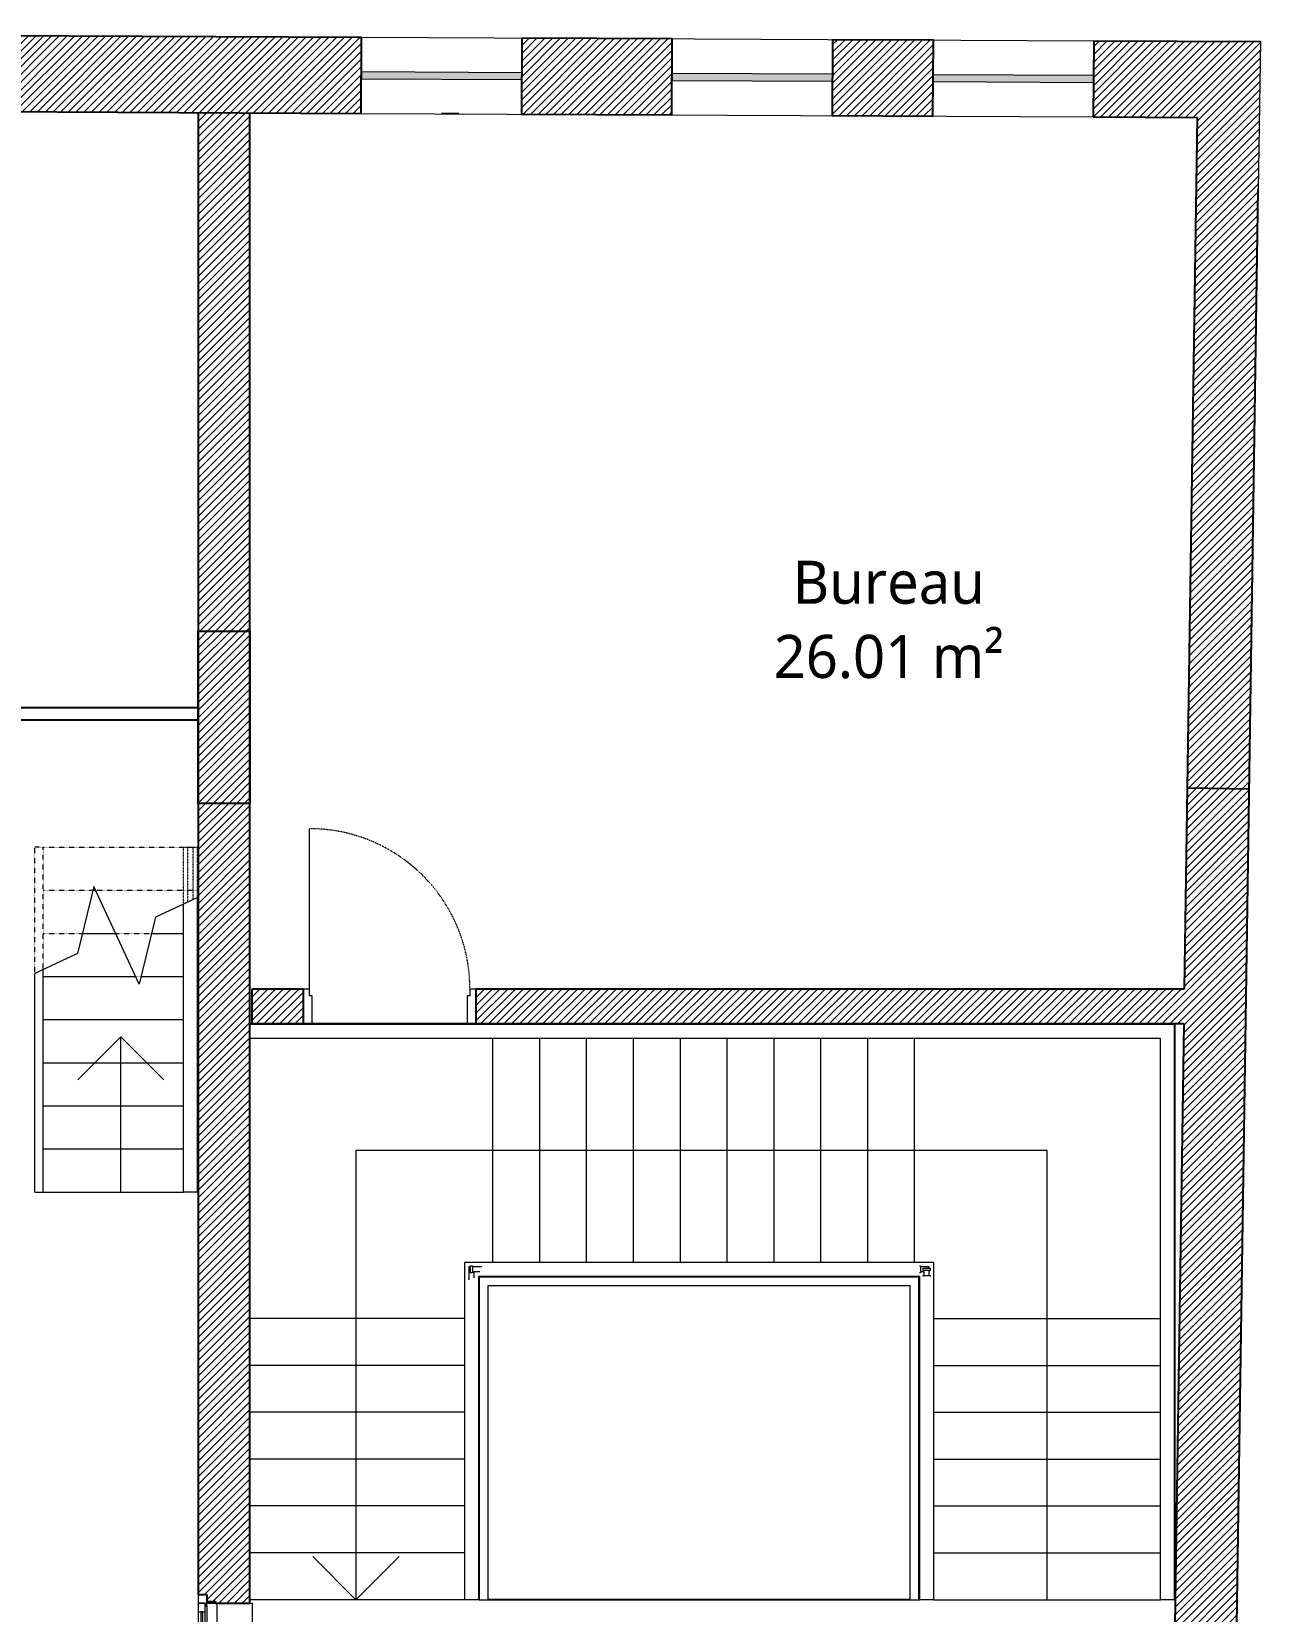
# Model space of a CAD drawing. Header units: millimetres. Extents: x -14819 to 43195, y -10328 to 20814.
# Drawn here: x 17706 to 18419, y 4156 to 5072 of the extents above; entities that cross this region are included whole.
import ezdxf

# ---------------------------------------------------------------- set-up
doc = ezdxf.new("R2010")
doc.units = ezdxf.units.MM
doc.linetypes.add('Caché', pattern=[0.003, 0.002, -0.001])
doc.linetypes.add('Tiret', pattern=[0.0025, 0.00125, -0.00125])
doc.layers.add('10 - Hachures', color=7, linetype='Continuous', lineweight=18, true_color=0x646464)
for name, color, linetype, lineweight in [('Arrière plan', 2, 'Continuous', 9), ('Arriére plan', 2, 'Continuous', 9), ('Fenêtres', 2, 'Continuous', 9), ('Flèches vers le haut', 7, 'Continuous', 9), ('Lignes', 92, 'Continuous', 9), ('Légendes', 250, 'Continuous', 5), ('Menuiseries', 2, 'Continuous', 9), ('Mur_coupe', 7, 'Continuous', 25), ('Z', 7, 'Continuous', 9)]:
    doc.layers.add(name, color=color, linetype=linetype, lineweight=lineweight)
doc.styles.add('Trebuchet MS', font='trebuc.ttf', dxfattribs={"height": 0.492308})

# ---------------------------------------------------------------- blocks, each defined once
blk = doc.blocks.new('Int_ Simple - PP _0_93m x 2_04m_-1784564-Existant Niv_ 1')
at = {"layer": 'Menuiseries'}
for p, q in [((-0.485, 0.1), (-0.535, 0.1)), ((-0.485, -0.06), (-0.485, 0.1)), ((0.465, 0.1), (0.415, 0.1)), ((0.415, 0.1), (0.415, -0.06)), ((-0.5, -0.1), (-0.5, -0.06)), ((-0.5, -0.06), (-0.485, -0.06)), ((0.415, -0.06), (0.43, -0.06)), ((0.43, -0.06), (0.43, -0.1)), ((-0.535, -0.1), (-0.5, -0.1)), ((0.43, -0.1), (0.43, -1.03)), ((0.43, -0.1), (0.465, -0.1))]:
    blk.add_line(p, q, dxfattribs=at)
at = {"layer": 'Menuiseries', "linetype": 'Tiret'}
blk.add_arc((0.43, -0.1), 0.93, 180, 270, dxfattribs=at)
blk = doc.blocks.new('1 Vantail - Droit - 0_4x2_05-1786682-Existant Niv_ 1')
at = {"layer": 'Arrière plan'}
blk.add_hatch(color=256, dxfattribs=at).paths.add_polyline_path([(-0.15, -0.124), (-0.15, -0.136), (0.15, -0.136), (0.15, -0.124)], flags=0)
for p, q in [((-0.2, 0.15), (-0.2, 0.165)), ((0.2, 0.165), (-0.2, 0.165)), ((0.2, 0.165), (0.2, 0.15))]:
    blk.add_line(p, q, dxfattribs=at)
at = {"layer": 'Fenêtres'}
for p, q in [((-0.2, -0.1), (-0.2, -0.05)), ((0.2, -0.05), (0.2, -0.1)), ((-0.25, -0.15), (-0.2, -0.15)), ((-0.185, -0.1), (-0.21, -0.1)), ((-0.21, -0.1), (-0.2, -0.1)), ((-0.15, -0.11), (-0.2, -0.11)), ((-0.2, -0.11), (-0.2, -0.15)), ((-0.2, -0.15), (-0.2, -0.11)), ((-0.2, -0.11), (-0.185, -0.11)), ((-0.2, -0.15), (-0.15, -0.15)), ((-0.185, -0.11), (-0.185, -0.1)), ((-0.15, -0.15), (-0.15, -0.11)), ((0.15, -0.124), (-0.15, -0.124)), ((-0.15, -0.124), (-0.15, -0.136)), ((-0.15, -0.136), (0.15, -0.136)), ((0.15, -0.11), (0.15, -0.15)), ((0.2, -0.11), (0.15, -0.11)), ((0.15, -0.136), (0.15, -0.124)), ((0.15, -0.15), (0.2, -0.15)), ((0.209, -0.1), (0.185, -0.1)), ((0.185, -0.1), (0.185, -0.11)), ((0.185, -0.11), (0.2, -0.11)), ((0.2, -0.1), (0.21, -0.1)), ((0.2, -0.15), (0.2, -0.11)), ((0.2, -0.11), (0.2, -0.15)), ((0.2, -0.15), (0.209, -0.15)), ((0.245, -0.15), (0.25, -0.15)), ((0.25, -0.15), (0.25, -0.11))]:
    blk.add_line(p, q, dxfattribs=at)
at = {"layer": 'Menuiseries'}
for p, q in [((0.2, -0.04), (-0.2, -0.04)), ((-0.185, -0.1), (0.185, -0.1)), ((0.15, -0.11), (-0.15, -0.11)), ((-0.15, -0.15), (0.15, -0.15))]:
    blk.add_line(p, q, dxfattribs=at)
blk = doc.blocks.new('Panneau système - Vitré-1788496-Existant Niv_ 1')
at = {"layer": 'Z'}
blk.add_hatch(color=9, dxfattribs=at).paths.add_polyline_path([(0.465, -0.02), (0.4638, 0.02), (-0.465, 0.02), (-0.4638, -0.02), (0.464, -0.02)], flags=0)
for p, q in [((0.465, 0.02), (-0.465, 0.02)), ((-0.465, 0.02), (-0.465, -0.02)), ((0.465, -0.02), (0.465, 0.02)), ((-0.465, -0.02), (0.465, -0.02))]:
    blk.add_line(p, q, dxfattribs=at)
blk = doc.blocks.new('Garde-corps - Garde-corps-1856089-Existant Niv_ 1')
at = {"layer": 'Arrière plan'}
for p, q in [((-828.8996, 20.3305), (-828.8184, 20.3305)), ((-828.8996, 20.3305), (-828.8996, 18.4652)), ((-828.8184, 20.3305), (-828.8184, 18.4652)), ((-828.8996, 18.4652), (-828.8996, 16.9953)), ((-828.8184, 18.4652), (-828.8184, 17.0765)), ((-828.8184, 17.0765), (-827.4296, 17.0765)), ((-827.4296, 17.0765), (-824.9113, 17.0765)), ((-824.9113, 17.0765), (-823.5379, 17.0765)), ((-828.8996, 16.9953), (-827.4296, 16.9953)), ((-827.4296, 16.9953), (-824.9113, 16.9953)), ((-824.9113, 16.9953), (-823.5379, 16.9953))]:
    blk.add_line(p, q, dxfattribs=at)
blk = doc.blocks.new('Garde-corps - 12 mm x 40 mm-1856147-Existant Niv_ 1')
at = {"layer": 'Arrière plan'}
for p, q in [((-0.02, -0.0008), (-0.02, -0.006)), ((-0.02, -0.006), (0.02, -0.006)), ((0.02, -0.006), (0.02, -0.0003))]:
    blk.add_line(p, q, dxfattribs=at)
blk = doc.blocks.new('Garde-corps - 12 mm x 40 mm-1856149-Existant Niv_ 1')
at = {"layer": 'Arrière plan'}
for p, q in [((0.02, 0.006), (-0.02, 0.006)), ((-0.02, 0.006), (-0.02, -0.006)), ((0.02, -0.006), (0.02, 0.006)), ((-0.02, -0.006), (0.02, -0.006))]:
    blk.add_line(p, q, dxfattribs=at)
blk = doc.blocks.new('Garde-corps - 12 mm x 40 mm-V2-Existant Niv_ 1')
at = {"layer": 'Arrière plan'}
for p, q in [((0.02, 0.006), (-0.02, 0.006)), ((-0.02, 0.006), (-0.02, 0.0008)), ((0.02, 0.0003), (0.02, 0.006))]:
    blk.add_line(p, q, dxfattribs=at)
blk = doc.blocks.new('Garde-corps - 12 mm x 40 mm-1856153-Existant Niv_ 1')
at = {"layer": 'Arrière plan'}
for p, q in [((0.02, 0.006), (-0.02, 0.006)), ((-0.02, 0.006), (-0.02, -0.006)), ((0.02, -0.006), (0.02, 0.006)), ((-0.02, -0.006), (0.02, -0.006))]:
    blk.add_line(p, q, dxfattribs=at)
blk = doc.blocks.new('Garde-corps - Garde-corps-1856093-Existant Niv_ 1')
at = {"layer": 'Arrière plan'}
for p, q in [((-827.5033, 20.3305), (-827.4221, 20.3305)), ((-827.5033, 20.3305), (-827.5033, 18.4567)), ((-827.4221, 20.3305), (-827.4221, 18.4557)), ((-824.8625, 20.3305), (-824.7813, 20.3305)), ((-824.8625, 18.4557), (-824.8625, 20.3305)), ((-824.7813, 18.4842), (-824.7813, 20.3305)), ((-827.5033, 18.4567), (-827.5033, 18.3745)), ((-827.4777, 18.4507), (-827.4777, 18.4211)), ((-827.4477, 18.4507), (-827.4477, 18.4301)), ((-827.4477, 18.4301), (-827.4271, 18.4301)), ((-827.4221, 18.4557), (-824.8625, 18.4557)), ((-824.8715, 18.4301), (-824.8369, 18.4301)), ((-824.8369, 18.4301), (-824.8369, 18.4647)), ((-824.8069, 18.4001), (-824.8069, 18.4752)), ((-824.7813, 18.3745), (-824.7813, 18.4842)), ((-827.5033, 18.3745), (-827.4211, 18.3745)), ((-827.4777, 18.4091), (-827.4777, 18.4001)), ((-827.4777, 18.4001), (-827.4271, 18.4001)), ((-827.4211, 18.3745), (-824.891, 18.3745)), ((-824.891, 18.3745), (-824.7813, 18.3745)), ((-824.882, 18.4001), (-824.8279, 18.4001)), ((-824.8159, 18.4001), (-824.8069, 18.4001))]:
    blk.add_line(p, q, dxfattribs=at)
at = {"extrusion": (0, 0, -1), "zscale": -1}
for name, p in [('Garde-corps - 12 mm x 40 mm-1856147-Existant Niv_ 1', (827.4627, 18.4567)), ('Garde-corps - 12 mm x 40 mm-1856149-Existant Niv_ 1', (827.4627, 18.4151))]:
    blk.add_blockref(name, p, dxfattribs=at)
at = {"extrusion": (0, 0, -1), "zscale": -1, "rotation": 269.9999999999998}
for name, p in [('Garde-corps - 12 mm x 40 mm-V2-Existant Niv_ 1', (827.4211, 18.4151)), ('Garde-corps - 12 mm x 40 mm-1856153-Existant Niv_ 1', (824.8219, 18.4151))]:
    blk.add_blockref(name, p, dxfattribs=at)
blk = doc.blocks.new('Garde-corps - Garde-corps-1857037-Existant Niv_ 1')
at = {"layer": 'Arrière plan'}
for p, q in [((-823.2331, 17.9673), (-823.1519, 17.9673)), ((-823.2331, 17.9673), (-823.2331, 16.26)), ((-823.1519, 17.9673), (-823.1519, 16.2979)), ((-823.2331, 16.26), (-823.1519, 16.2979)), ((-823.2331, 16.26), (-823.1519, 16.2979)), ((-823.2331, 16.26), (-823.1519, 16.2979)), ((-823.2331, 16.26), (-823.1519, 16.2979))]:
    blk.add_line(p, q, dxfattribs=at)
at = {"layer": 'Arrière plan', "linetype": 'Tiret'}
for p, q in [((-823.2331, 16.26), (-823.2331, 15.9673)), ((-823.2075, 16.272), (-823.2075, 15.9673)), ((-823.2075, 16.272), (-823.2075, 15.9673)), ((-823.2075, 16.272), (-823.2075, 15.9673)), ((-823.1775, 16.286), (-823.1775, 15.9673)), ((-823.1775, 16.286), (-823.1775, 15.9673)), ((-823.1775, 16.286), (-823.1775, 15.9673)), ((-823.1519, 16.2979), (-823.1519, 15.9673)), ((-823.1519, 15.9673), (-823.2331, 15.9673)), ((-823.1775, 15.9673), (-823.2075, 15.9673)), ((-823.1775, 15.9673), (-823.2075, 15.9673)), ((-823.1775, 15.9673), (-823.2075, 15.9673))]:
    blk.add_line(p, q, dxfattribs=at)

msp = doc.modelspace()

# ---------------------------------------------------------------- hatches: boundary and pattern name
at = {"layer": '10 - Hachures'}
h = msp.add_hatch(dxfattribs=at)
h.set_pattern_fill('ANSI31', color=256, style=0)
h.paths.add_polyline_path([(17198.94, 5071.83), (17198.73, 5027.83), (17363.42, 5027.03), (17363.63, 5071.03), (17251.27, 5071.58)], flags=0)
h.paths.add_polyline_path([(17616.74, 5069.8), (17616.74, 5025.8), (17897.63, 5024.43), (17897.84, 5068.43), (17747.82, 5069.16)], flags=0)
h.paths.add_polyline_path([(17990.84, 5067.97), (17990.63, 5023.97), (18077.84, 5023.69), (18078.05, 5067.55), (17996.09, 5067.95)], flags=0)
h.paths.add_polyline_path([(18171.05, 5067.1), (18171.05, 5023.09), (18229.23, 5022.96), (18229.45, 5066.81)], flags=0)
h.paths.add_polyline_path([(18322.45, 5066.36), (18322.45, 5022.36), (18382.48, 5022.06), (18383.13, 5066.06), (18368.5, 5066.13)], flags=0)
h = msp.add_hatch(dxfattribs=at)
h.set_pattern_fill('ANSI31', color=256, style=0)
h.paths.add_polyline_path([(18383.13, 5066.06), (18376.73, 4633.37), (18412.72, 4632.84), (18419.14, 5065.89), (18417.87, 5065.89)], flags=0)
h = msp.add_hatch(dxfattribs=at)
h.set_pattern_fill('ANSI31', color=256, style=0)
h.paths.add_polyline_path([(17803.11, 5024.89), (17803.11, 4724.3), (17833.11, 4724.3), (17833.11, 5024.74)], flags=0)
h.paths.add_polyline_path([(17833.11, 4624.3), (17803.11, 4624.3), (17803.11, 4165.65), (17808.11, 4165.65), (17808.11, 4161.65), (17813.11, 4161.65), (17813.11, 4160.65), (17833.11, 4160.65), (17833.11, 4622.7)], flags=0)
h.paths.add_polyline_path([(17814.11, 4120.65), (17813.11, 4120.65), (17813.11, 4119.65), (17833.11, 4119.75), (17833.11, 4120.65), (17818.11, 4120.65)], flags=0)
h.paths.add_polyline_path([(17833.11, 4019.65), (17803.11, 4019.65), (17803.11, 4003.65), (17833.11, 4003.65)], flags=0)
h = msp.add_hatch(dxfattribs=at)
h.set_pattern_fill('ANSI31', color=256, style=0)
h.paths.add_polyline_path([(17803.11, 4624.3), (17833.11, 4624.3), (17833.11, 4724.3), (17803.11, 4724.3)])
h = msp.add_hatch(dxfattribs=at)
h.set_pattern_fill('ANSI31', color=256, style=0)
h.paths.add_polyline_path([(18376.73, 4633.37), (18374.7, 4496.7), (18374.7, 4496.68), (18367.11, 3983.65), (18403.11, 3983.65), (18412.72, 4632.84), (18378.55, 4633.34)], flags=0)
h = msp.add_hatch(dxfattribs=at)
h.set_pattern_fill('ANSI31', color=256, style=0)
h.paths.add_polyline_path([(18375, 4516.7), (17964.14, 4516.7), (17964.14, 4496.7), (18374.7, 4496.7)], flags=0)
h.paths.add_polyline_path([(17864.14, 4516.7), (17834.14, 4516.7), (17834.14, 4496.7), (17864.14, 4496.7), (17864.14, 4514.74)], flags=0)

# ---------------------------------------------------------------- linework, layer by layer
for p, q in [((17803.11, 4672.6), (17618.98, 4672.6)), ((17803.11, 4679.8), (17626.73, 4679.8)), ((17803.11, 4672.6), (17803.11, 4679.8)), ((18216.05, 4162.68), (17971.05, 4162.68))]:
    msp.add_line(p, q)
at = {"layer": 'Arriére plan', "linetype": 'Tiret'}
for p, q in [((17713.23, 4599), (17708.23, 4599)), ((17708.23, 4525.71), (17708.23, 4599)), ((17713.23, 4528.04), (17713.23, 4599)), ((17713.23, 4599), (17803.11, 4599)), ((17803.11, 4569.95), (17803.11, 4599)), ((17713.23, 4574), (17741.94, 4574)), ((17713.23, 4574), (17741.94, 4574)), ((17741.94, 4574), (17743.47, 4574)), ((17743.47, 4574), (17803.11, 4574)), ((17743.47, 4574), (17803.11, 4574)), ((17713.23, 4549), (17735.87, 4549)), ((17713.23, 4549), (17735.87, 4549)), ((17735.87, 4549), (17755.13, 4549)), ((17755.13, 4549), (17776.05, 4549)), ((17755.13, 4549), (17776.05, 4549)), ((17776.05, 4549), (17794.51, 4549)), ((17802.63, 4549), (17803.11, 4549)), ((17713.23, 4524), (17766.79, 4524)), ((17766.79, 4524), (17769.97, 4524)), ((17766.79, 4524), (17769.97, 4524)), ((17769.97, 4524), (17794.51, 4524)), ((17802.63, 4524), (17803.11, 4524)), ((17713.23, 4499), (17794.51, 4499)), ((17802.63, 4499), (17803.11, 4499)), ((17974.01, 4496.2), (17974.01, 4496.68)), ((17974.01, 4358.28), (17974.01, 4488.08)), ((18001.19, 4496.2), (18001.19, 4496.68)), ((18001.19, 4358.28), (18001.19, 4488.08)), ((18028.36, 4496.2), (18028.36, 4496.68)), ((18028.36, 4358.28), (18028.36, 4488.08)), ((18055.54, 4496.2), (18055.54, 4496.68)), ((18055.54, 4358.28), (18055.54, 4488.08)), ((18082.71, 4496.2), (18082.71, 4496.68)), ((18082.71, 4358.28), (18082.71, 4488.08)), ((18109.89, 4496.2), (18109.89, 4496.68)), ((18109.89, 4358.28), (18109.89, 4488.08)), ((18137.06, 4496.2), (18137.06, 4496.68)), ((18137.06, 4358.28), (18137.06, 4488.08)), ((18164.24, 4496.2), (18164.24, 4496.68)), ((18164.24, 4358.28), (18164.24, 4488.08)), ((18191.41, 4496.2), (18191.41, 4496.68)), ((18191.41, 4358.28), (18191.41, 4488.08)), ((18218.59, 4496.2), (18218.59, 4496.68)), ((18218.59, 4358.28), (18218.59, 4488.08)), ((17713.23, 4474), (17794.51, 4474)), ((17802.63, 4474), (17803.11, 4474)), ((17713.23, 4449), (17794.51, 4449)), ((17802.63, 4449), (17803.11, 4449)), ((17713.23, 4424), (17794.51, 4424)), ((17802.63, 4424), (17803.11, 4424)), ((17713.23, 4399), (17794.51, 4399)), ((17802.63, 4399), (17803.11, 4399)), ((17974.01, 4349.68), (17974.01, 4350.16)), ((18001.19, 4349.68), (18001.19, 4350.16)), ((18028.36, 4349.68), (18028.36, 4350.16)), ((18055.54, 4349.68), (18055.54, 4350.16)), ((18082.71, 4349.68), (18082.71, 4350.16)), ((18109.89, 4349.68), (18109.89, 4350.16)), ((18137.06, 4349.68), (18137.06, 4350.16)), ((18164.24, 4349.68), (18164.24, 4350.16)), ((18191.41, 4349.68), (18191.41, 4350.16)), ((18218.59, 4349.68), (18218.59, 4350.16)), ((17957.45, 4325.73), (17833.11, 4325.73)), ((17966.05, 4325.73), (17965.57, 4325.73)), ((18221.05, 4325.73), (18221.53, 4325.73)), ((18229.65, 4325.73), (18361.16, 4325.73)), ((18369.28, 4325.73), (18369.76, 4325.73)), ((17957.45, 4298.56), (17833.11, 4298.56)), ((17966.05, 4298.56), (17965.57, 4298.56)), ((18221.05, 4298.56), (18221.53, 4298.56)), ((18229.65, 4298.56), (18361.16, 4298.56)), ((18369.28, 4298.56), (18369.76, 4298.56)), ((17957.45, 4271.38), (17833.11, 4271.38)), ((17966.05, 4271.38), (17965.57, 4271.38)), ((18221.05, 4271.38), (18221.53, 4271.38)), ((18229.65, 4271.38), (18361.16, 4271.38)), ((18369.28, 4271.38), (18369.76, 4271.38)), ((17957.45, 4244.21), (17833.11, 4244.21)), ((17966.05, 4244.21), (17965.57, 4244.21)), ((18221.05, 4244.21), (18221.53, 4244.21)), ((18229.65, 4244.21), (18361.16, 4244.21)), ((18369.28, 4244.21), (18369.76, 4244.21)), ((17957.45, 4217.03), (17833.11, 4217.03)), ((17966.05, 4217.03), (17965.57, 4217.03)), ((18221.05, 4217.03), (18221.53, 4217.03)), ((18229.65, 4217.03), (18361.16, 4217.03)), ((18369.28, 4217.03), (18369.76, 4217.03)), ((17957.45, 4189.86), (17833.11, 4189.86)), ((17966.05, 4189.86), (17965.57, 4189.86)), ((18221.05, 4189.86), (18221.53, 4189.86)), ((18229.65, 4189.86), (18361.16, 4189.86)), ((18369.28, 4189.86), (18369.76, 4189.86)), ((18221.05, 4162.68), (18221.53, 4162.68)), ((18229.65, 4162.68), (18361.16, 4162.68)), ((18369.28, 4162.68), (18369.76, 4162.68))]:
    msp.add_line(p, q, dxfattribs=at)
at = {"layer": 'Arriére plan'}
for p, q in [((17742.47, 4576.16), (17733.01, 4537.27)), ((17741.94, 4574), (17743.47, 4574)), ((17768.88, 4519.51), (17742.47, 4576.16)), ((17794.51, 4565.94), (17778.33, 4558.4)), ((17803.11, 4569.95), (17802.63, 4569.73)), ((17778.33, 4558.4), (17768.88, 4519.51)), ((17735.87, 4549), (17755.13, 4549)), ((17776.05, 4549), (17794.51, 4549)), ((17802.63, 4549), (17803.11, 4549)), ((17733.01, 4537.27), (17708.23, 4525.71)), ((17708.23, 4399), (17708.23, 4525.71)), ((17713.23, 4524), (17713.23, 4528.04)), ((17713.23, 4499), (17713.23, 4524)), ((17713.23, 4524), (17766.79, 4524)), ((17769.97, 4524), (17794.51, 4524)), ((17802.63, 4524), (17803.11, 4524)), ((17713.23, 4474), (17713.23, 4499)), ((17713.23, 4499), (17794.51, 4499)), ((17802.63, 4499), (17803.11, 4499)), ((17974.01, 4496.68), (17833.11, 4496.68)), ((18001.19, 4496.68), (17974.01, 4496.68)), ((17974.01, 4496.2), (17974.01, 4496.68)), ((17974.01, 4358.28), (17974.01, 4488.08)), ((18028.36, 4496.68), (18001.19, 4496.68)), ((18001.19, 4496.2), (18001.19, 4496.68)), ((18001.19, 4358.28), (18001.19, 4488.08)), ((18055.54, 4496.68), (18028.36, 4496.68)), ((18028.36, 4496.2), (18028.36, 4496.68)), ((18028.36, 4358.28), (18028.36, 4488.08)), ((18082.71, 4496.68), (18055.54, 4496.68)), ((18055.54, 4496.2), (18055.54, 4496.68)), ((18055.54, 4358.28), (18055.54, 4488.08)), ((18109.89, 4496.68), (18082.71, 4496.68)), ((18082.71, 4496.2), (18082.71, 4496.68)), ((18082.71, 4358.28), (18082.71, 4488.08)), ((18137.06, 4496.68), (18109.89, 4496.68)), ((18109.89, 4496.2), (18109.89, 4496.68)), ((18109.89, 4358.28), (18109.89, 4488.08)), ((18164.24, 4496.68), (18137.06, 4496.68)), ((18137.06, 4496.2), (18137.06, 4496.68)), ((18137.06, 4358.28), (18137.06, 4488.08)), ((18191.41, 4496.68), (18164.24, 4496.68)), ((18164.24, 4496.2), (18164.24, 4496.68)), ((18164.24, 4358.28), (18164.24, 4488.08)), ((18218.59, 4496.68), (18191.41, 4496.68)), ((18191.41, 4496.2), (18191.41, 4496.68)), ((18191.41, 4358.28), (18191.41, 4488.08)), ((18369.76, 4496.68), (18218.59, 4496.68)), ((18218.59, 4496.2), (18218.59, 4496.68)), ((18218.59, 4358.28), (18218.59, 4488.08)), ((18369.76, 4325.73), (18369.76, 4496.68)), ((17713.23, 4449), (17713.23, 4474)), ((17713.23, 4474), (17794.51, 4474)), ((17802.63, 4474), (17803.11, 4474)), ((17713.23, 4424), (17713.23, 4449)), ((17713.23, 4449), (17794.51, 4449)), ((17802.63, 4449), (17803.11, 4449)), ((17713.23, 4399), (17713.23, 4424)), ((17713.23, 4424), (17794.51, 4424)), ((17802.63, 4424), (17803.11, 4424)), ((17708.23, 4399), (17713.23, 4399)), ((17713.23, 4399), (17794.51, 4399)), ((17802.63, 4399), (17803.11, 4399)), ((17971.05, 4349.68), (17966.05, 4349.68)), ((17966.05, 4349.68), (17966.05, 4325.73)), ((17974.01, 4349.68), (17971.05, 4349.68)), ((17971.05, 4344.68), (17971.05, 4162.68)), ((18216.05, 4344.68), (17971.05, 4344.68)), ((17974.01, 4349.68), (17974.01, 4350.16)), ((18001.19, 4349.68), (17974.01, 4349.68)), ((18001.19, 4349.68), (18001.19, 4350.16)), ((18028.36, 4349.68), (18001.19, 4349.68)), ((18028.36, 4349.68), (18028.36, 4350.16)), ((18055.54, 4349.68), (18028.36, 4349.68)), ((18055.54, 4349.68), (18055.54, 4350.16)), ((18082.71, 4349.68), (18055.54, 4349.68)), ((18082.71, 4349.68), (18082.71, 4350.16)), ((18109.89, 4349.68), (18082.71, 4349.68)), ((18109.89, 4349.68), (18109.89, 4350.16)), ((18137.06, 4349.68), (18109.89, 4349.68)), ((18137.06, 4349.68), (18137.06, 4350.16)), ((18164.24, 4349.68), (18137.06, 4349.68)), ((18164.24, 4349.68), (18164.24, 4350.16)), ((18191.41, 4349.68), (18164.24, 4349.68)), ((18191.41, 4349.68), (18191.41, 4350.16)), ((18218.59, 4349.68), (18191.41, 4349.68)), ((18216.05, 4162.68), (18216.05, 4344.68)), ((18218.59, 4349.68), (18218.59, 4350.16)), ((18221.05, 4349.68), (18218.59, 4349.68)), ((18221.05, 4344.68), (18221.05, 4349.68)), ((18221.05, 4325.73), (18221.05, 4344.68)), ((17957.45, 4325.73), (17833.11, 4325.73)), ((17966.05, 4325.73), (17965.57, 4325.73)), ((17966.05, 4325.73), (17966.05, 4298.56)), ((18221.05, 4298.56), (18221.05, 4325.73)), ((18221.05, 4325.73), (18221.53, 4325.73)), ((18229.65, 4325.73), (18361.16, 4325.73)), ((18369.28, 4325.73), (18369.76, 4325.73)), ((18369.76, 4298.56), (18369.76, 4325.73)), ((17957.45, 4298.56), (17833.11, 4298.56)), ((17966.05, 4298.56), (17965.57, 4298.56)), ((17966.05, 4298.56), (17966.05, 4271.38)), ((18221.05, 4271.38), (18221.05, 4298.56)), ((18221.05, 4298.56), (18221.53, 4298.56)), ((18229.65, 4298.56), (18361.16, 4298.56)), ((18369.28, 4298.56), (18369.76, 4298.56)), ((18369.76, 4271.38), (18369.76, 4298.56)), ((17957.45, 4271.38), (17833.11, 4271.38)), ((17966.05, 4271.38), (17965.57, 4271.38)), ((17966.05, 4271.38), (17966.05, 4244.21)), ((18221.05, 4244.21), (18221.05, 4271.38)), ((18221.05, 4271.38), (18221.53, 4271.38)), ((18229.65, 4271.38), (18361.16, 4271.38)), ((18369.28, 4271.38), (18369.76, 4271.38)), ((18369.76, 4244.21), (18369.76, 4271.38)), ((17957.45, 4244.21), (17833.11, 4244.21)), ((17966.05, 4244.21), (17965.57, 4244.21)), ((17966.05, 4244.21), (17966.05, 4217.03)), ((18221.05, 4217.03), (18221.05, 4244.21)), ((18221.05, 4244.21), (18221.53, 4244.21)), ((18229.65, 4244.21), (18361.16, 4244.21)), ((18369.28, 4244.21), (18369.76, 4244.21)), ((18369.76, 4217.03), (18369.76, 4244.21)), ((17957.45, 4217.03), (17833.11, 4217.03)), ((17966.05, 4217.03), (17965.57, 4217.03)), ((17966.05, 4217.03), (17966.05, 4189.86)), ((18221.05, 4189.86), (18221.05, 4217.03)), ((18221.05, 4217.03), (18221.53, 4217.03)), ((18229.65, 4217.03), (18361.16, 4217.03)), ((18369.28, 4217.03), (18369.76, 4217.03)), ((18369.76, 4189.86), (18369.76, 4217.03)), ((17957.45, 4189.86), (17833.11, 4189.86)), ((17966.05, 4189.86), (17965.57, 4189.86)), ((17966.05, 4189.86), (17966.05, 4162.68)), ((18221.05, 4162.68), (18221.05, 4189.86)), ((18221.05, 4189.86), (18221.53, 4189.86)), ((18229.65, 4189.86), (18361.16, 4189.86)), ((18369.28, 4189.86), (18369.76, 4189.86)), ((18369.76, 4162.68), (18369.76, 4189.86)), ((17957.45, 4162.68), (17833.11, 4162.68)), ((17966.05, 4162.68), (17965.57, 4162.68)), ((17966.05, 4162.68), (17971.05, 4162.68)), ((18216.05, 4162.68), (18221.05, 4162.68)), ((18221.05, 4162.68), (18221.53, 4162.68)), ((18229.65, 4162.68), (18361.16, 4162.68)), ((18369.28, 4162.68), (18369.76, 4162.68))]:
    msp.add_line(p, q, dxfattribs=at)
at = {"layer": 'Flèches vers le haut'}
for p, q in [((17758.17, 4489), (17733.17, 4464)), ((17758.17, 4474), (17758.17, 4489)), ((17758.17, 4489), (17783.17, 4464)), ((17758.17, 4449), (17758.17, 4474)), ((17758.17, 4424), (17758.17, 4449)), ((17758.17, 4399), (17758.17, 4424)), ((17894.58, 4423.18), (17894.58, 4325.73)), ((17974.01, 4423.18), (17894.58, 4423.18)), ((18001.19, 4423.18), (17974.01, 4423.18)), ((18028.36, 4423.18), (18001.19, 4423.18)), ((18055.54, 4423.18), (18028.36, 4423.18)), ((18082.71, 4423.18), (18055.54, 4423.18)), ((18109.89, 4423.18), (18082.71, 4423.18)), ((18137.06, 4423.18), (18109.89, 4423.18)), ((18164.24, 4423.18), (18137.06, 4423.18)), ((18191.41, 4423.18), (18164.24, 4423.18)), ((18218.59, 4423.18), (18191.41, 4423.18)), ((18295.41, 4423.18), (18218.59, 4423.18)), ((18295.41, 4325.73), (18295.41, 4423.18)), ((17894.58, 4325.73), (17894.58, 4298.56)), ((18295.41, 4298.56), (18295.41, 4325.73)), ((17894.58, 4298.56), (17894.58, 4271.38)), ((18295.41, 4271.38), (18295.41, 4298.56)), ((17894.58, 4271.38), (17894.58, 4244.21)), ((18295.41, 4244.21), (18295.41, 4271.38)), ((17894.58, 4244.21), (17894.58, 4217.03)), ((18295.41, 4217.03), (18295.41, 4244.21)), ((17894.58, 4217.03), (17894.58, 4189.86)), ((18295.41, 4189.86), (18295.41, 4217.03)), ((17894.58, 4162.68), (17869.58, 4187.68)), ((17894.58, 4189.86), (17894.58, 4162.68)), ((17894.58, 4162.68), (17919.58, 4187.68)), ((18295.41, 4162.68), (18295.41, 4189.86))]:
    msp.add_line(p, q, dxfattribs=at)
at = {"layer": 'Lignes'}
for p, q in [((18322.45, 5066.36), (17897.84, 5068.43)), ((18419.14, 5066.32), (18417.87, 4980.31)), ((17897.63, 5024.43), (18322.23, 5022.36))]:
    msp.add_line(p, q, dxfattribs=at)
at = {"layer": 'Lignes', "linetype": 'Caché'}
for p in [(17619.53, 4672.6), (17803.11, 4599)]:
    msp.add_line(p, (17803.11, 4672.6), dxfattribs=at)
at = {"layer": 'Mur_coupe'}
for p, q in [((17897.84, 5068.43), (17616.74, 5069.8)), ((17897.63, 5024.43), (17897.84, 5068.43)), ((17990.84, 5067.97), (17990.63, 5023.97)), ((18078.05, 5067.55), (17990.84, 5067.97)), ((18077.84, 5023.55), (18078.05, 5067.55)), ((18171.05, 5067.1), (18170.84, 5023.1)), ((18229.45, 5066.81), (18171.05, 5067.1)), ((18229.23, 5022.81), (18229.45, 5066.81)), ((18322.45, 5066.36), (18322.23, 5022.36)), ((18419.14, 5065.89), (18322.45, 5066.36)), ((17616.53, 5025.8), (17897.63, 5024.43)), ((17803.11, 5024.89), (17803.11, 4624.3)), ((17833.11, 4624.3), (17833.11, 5024.74)), ((17954.23, 5024.15), (17944.23, 5024.2)), ((17990.63, 5023.97), (18077.84, 5023.55)), ((18170.84, 5023.1), (18229.23, 5022.81)), ((18322.23, 5022.36), (18382.48, 5022.06)), ((18382.48, 5022.06), (18375, 4516.7)), ((18403.11, 3983.65), (18417.87, 4980.31)), ((17803.11, 4724.3), (17833.11, 4724.3)), ((18376.73, 4633.37), (18412.72, 4632.84)), ((17833.11, 4624.3), (17803.11, 4624.3)), ((17803.11, 4624.3), (17803.11, 4165.65)), ((17833.11, 4160.65), (17833.11, 4624.3)), ((17864.14, 4516.7), (17834.14, 4516.7)), ((17834.14, 4516.7), (17834.14, 4496.7)), ((17864.14, 4496.7), (17864.14, 4516.7)), ((18375, 4516.7), (17964.14, 4516.7)), ((17964.14, 4516.7), (17964.14, 4496.7)), ((17834.14, 4496.7), (17864.14, 4496.7)), ((17964.14, 4496.7), (18374.7, 4496.7)), ((18374.7, 4496.7), (18367.4, 4003.65)), ((17803.11, 4165.65), (17808.11, 4165.65)), ((17808.11, 4165.65), (17808.11, 4161.65)), ((17808.11, 4161.65), (17813.11, 4161.65)), ((17813.11, 4161.65), (17813.11, 4160.65)), ((17813.11, 4160.65), (17833.11, 4160.65))]:
    msp.add_line(p, q, dxfattribs=at)
msp.add_lwpolyline([(17833.11, 4624.3), (17803.11, 4624.3), (17803.11, 4724.3), (17833.11, 4724.3)], close=True, dxfattribs=at)

# ---------------------------------------------------------------- block references
at = {"layer": 'Arrière plan', "xscale": 100, "yscale": 100, "zscale": 100, "rotation": 180}
for name in ['Garde-corps - Garde-corps-1857037-Existant Niv_ 1', 'Garde-corps - Garde-corps-1856089-Existant Niv_ 1', 'Garde-corps - Garde-corps-1856093-Existant Niv_ 1']:
    msp.add_blockref(name, (-64520.68, 6195.73), dxfattribs=at)
at = {"layer": 'Menuiseries', "xscale": 100, "yscale": 100, "zscale": 100}
for name, p, rotation in [('Int_ Simple - PP _0_93m x 2_04m_-1784564-Existant Niv_ 1', (17910.64, 4506.7), 180), ('1 Vantail - Droit - 0_4x2_05-1786682-Existant Niv_ 1', (17818.11, 4140.65), 270)]:
    msp.add_blockref(name, p, dxfattribs=dict(at, rotation=rotation))
at = {"layer": 'Z', "xscale": 100, "yscale": 100, "zscale": 100, "rotation": 179.7207109958761}
for p in [(17944.23, 5046.2), (18124.44, 5045.32), (18275.84, 5044.58)]:
    msp.add_blockref('Panneau système - Vitré-1788496-Existant Niv_ 1', p, dxfattribs=at)

# ---------------------------------------------------------------- texts
at = {"layer": 'Légendes', "color": 7, "insert": (18203.62, 4730.84), "char_height": 25, "width": 335.806, "attachment_point": 5, "line_spacing_factor": 1.032839, "style": 'Trebuchet MS'}
msp.add_mtext('Bureau\\P26.01 m²', dxfattribs=at)

doc.saveas('drawing.dxf')
